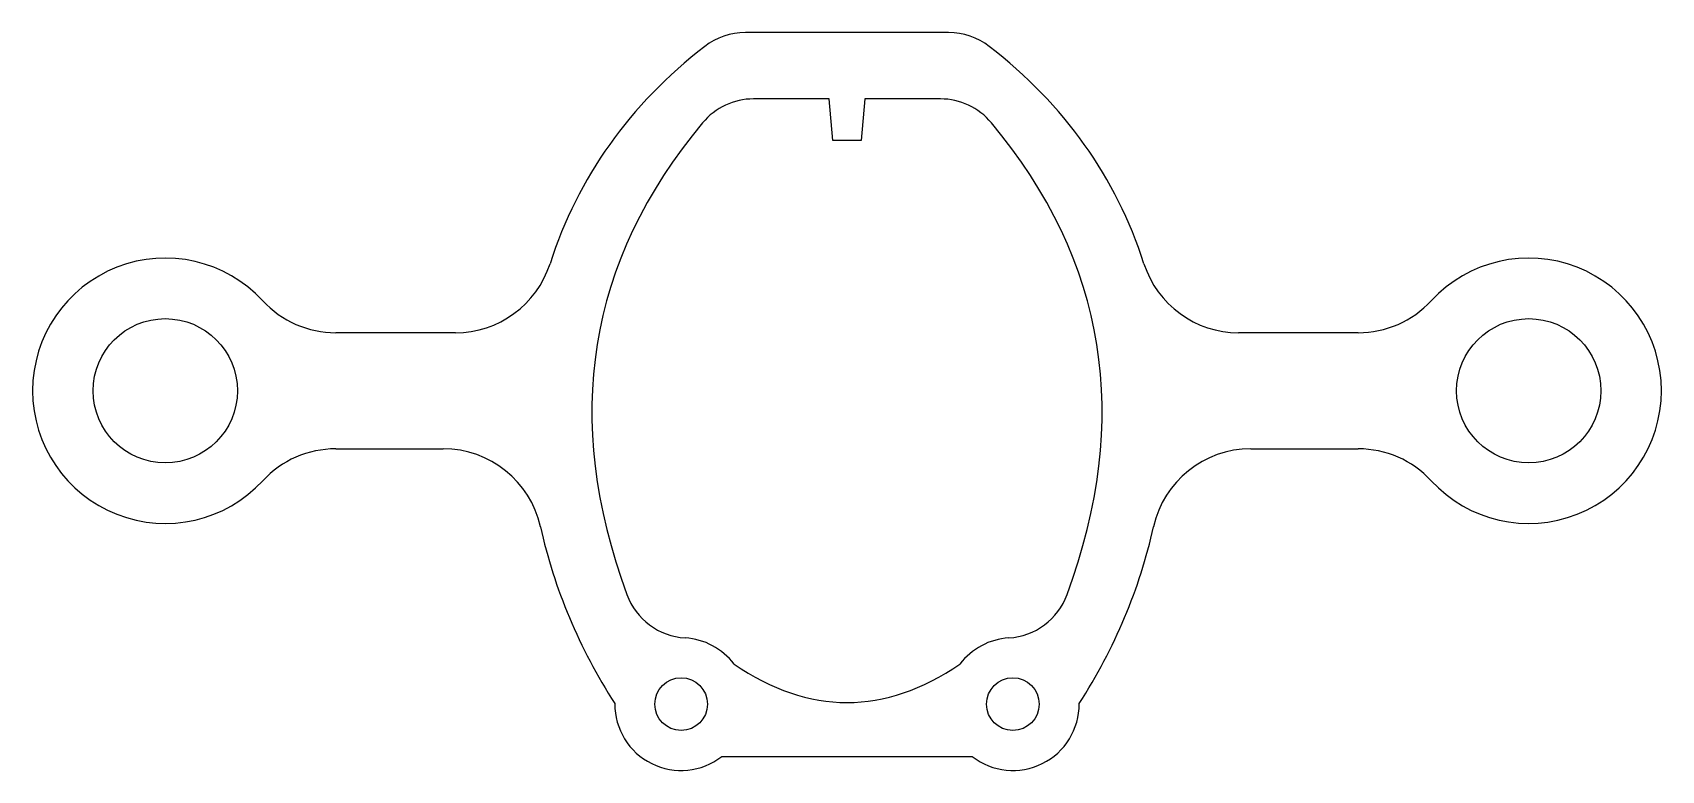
# Model space of a CAD drawing. Header units: millimetres. Extents: x -32.6 to 16.5, y 2.8 to 25.
import ezdxf

# ---------------------------------------------------------------- set-up
doc = ezdxf.new("R2010")
doc.units = ezdxf.units.MM

msp = doc.modelspace()

# ---------------------------------------------------------------- linework, layer by layer
at = {"color": 7, "linetype": 'Continuous', "lineweight": 25}
for p, q in [((-4.97, 25.043), (-11.096, 25.043)), ((-8.567, 23.043), (-10.85, 23.043)), ((-8.458, 21.793), (-8.567, 23.043)), ((-7.499, 23.043), (-7.608, 21.793)), ((-5.217, 23.043), (-7.499, 23.043)), ((-7.608, 21.793), (-8.458, 21.793)), ((-19.84, 15.992), (-23.443, 15.992)), ((7.377, 15.992), (3.774, 15.992)), ((-23.443, 12.492), (-20.203, 12.492)), ((4.137, 12.492), (7.377, 12.492)), ((-11.808, 3.213), (-4.258, 3.213))]:
    msp.add_line(p, q, dxfattribs=at)
for centre, radius in [((-28.585, 14.242), 2.175), ((12.519, 14.242), 2.175), ((-13.033, 4.793), 0.794), ((-3.033, 4.793), 0.794)]:
    msp.add_circle(centre, radius, dxfattribs=at)
for centre, radius, start, end in [((-11.096, 23.043), 2, 90, 127.7479), ((-4.97, 23.043), 2, 52.2521, 90), ((-10.85, 21.043), 2, 90, 140.2108), ((-5.217, 21.043), 2, 39.7892, 90), ((-28.585, 14.242), 4, 42.7321, 317.2679), ((12.519, 14.242), 4, 222.7321, 137.2679), ((-19.84, 18.992), 3, 270, 342.1525), ((3.774, 18.992), 3, 197.8475, 270), ((-23.443, 18.992), 3, 222.7321, 270), ((7.377, 18.992), 3, 270, 317.2679), ((-23.443, 9.492), 3, 90, 137.2679), ((-20.203, 9.492), 3, 12.5497, 90), ((4.137, 9.492), 3, 90, 167.4503), ((7.377, 9.492), 3, 42.7321, 90), ((-12.791, 8.786), 2, 200.2385, 266.5241), ((-3.276, 8.786), 2, 273.4759, 339.7615), ((-13.033, 4.793), 2, 37.067, 86.5241), ((-3.033, 4.793), 2, 93.4759, 142.933), ((-13.033, 4.793), 2, 179.585, 307.7779), ((-3.033, 4.793), 2, 232.2221, 0.415)]:
    msp.add_arc(centre, radius, start, end, dxfattribs=at)
for points in [[(-12.32, 24.625), (-14.589, 22.869), (-16.143, 20.684), (-16.984, 18.073)], [(0.918, 18.073), (0.077, 20.684), (-1.477, 22.869), (-3.746, 24.625)], [(-12.386, 22.323), (-15.865, 18.147), (-16.625, 13.404), (-14.667, 8.094)], [(-1.399, 8.094), (0.559, 13.404), (-0.202, 18.147), (-3.68, 22.323)], [(-17.275, 10.144), (-16.857, 8.267), (-16.11, 6.488), (-15.033, 4.808)], [(-1.033, 4.808), (0.044, 6.488), (0.791, 8.267), (1.209, 10.144)], [(-11.437, 5.999), (-9.168, 4.455), (-6.898, 4.455), (-4.629, 5.999)]]:
    msp.add_open_spline(points, degree=3, dxfattribs=at)

doc.saveas('drawing.dxf')
